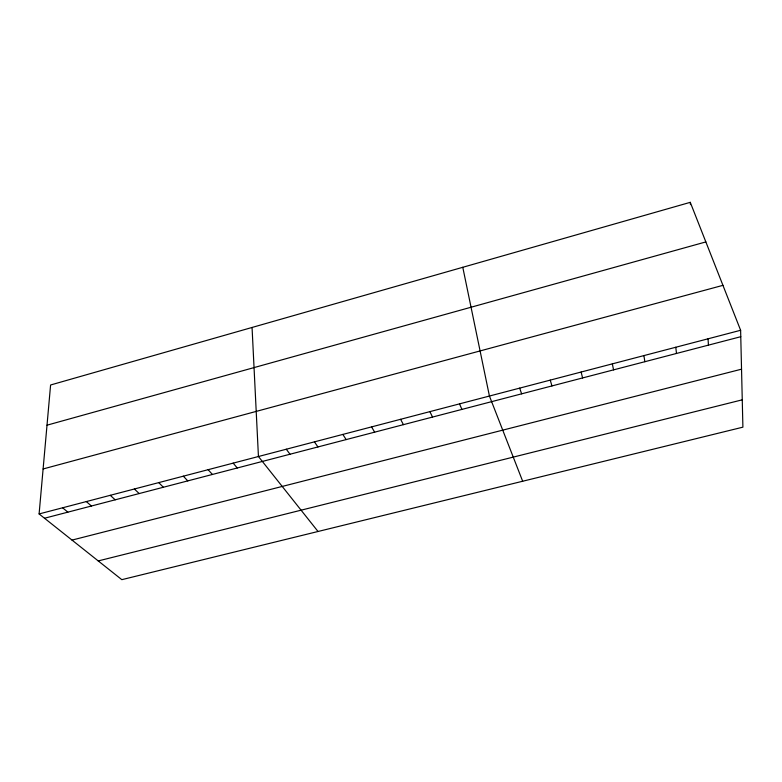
<?xml version="1.0" encoding="UTF-8"?>
<svg xmlns="http://www.w3.org/2000/svg" width="782" height="782" viewBox="0 0 782 782"><rect width="100%" height="100%" fill="white"/><g stroke="black" fill="none" stroke-linecap="round" stroke-linejoin="round"><path stroke-width="1.17" d="M39.1 513.94L50.595 384.988L690.271 202.333L740.622 330.278L742.9 427.168L121.826 579.667L39.1 513.94L740.622 330.278M47.018 425.183L705.853 241.921M43.108 468.965L722.939 285.342M44.515 518.241L740.779 336.7M72.022 540.098L741.541 369.182M98.229 560.929L742.255 399.827M62.609 507.782L67.858 512.151M86.323 501.575L91.426 506.013M110.242 495.309L115.189 499.815M134.387 488.994L139.167 493.559M158.746 482.611L163.36 487.254M183.33 476.179L187.778 480.891M208.139 469.689L212.411 474.469M233.173 463.13L237.269 467.988M318.03 531.496L258.441 456.512L252.058 327.463M286.29 449.22L290.005 454.234M314.423 441.859L317.942 446.952M342.848 434.421L346.152 439.592M371.567 426.904L374.656 432.163M400.57 419.308L403.453 424.655M429.885 411.635L432.534 417.07M459.503 403.874L461.927 409.406M522.669 481.243L489.434 396.044L462.778 267.288M519.668 388.126L521.633 393.845M550.235 380.12L551.955 385.937M581.124 372.037L582.59 377.95M612.345 363.865L613.557 369.876M643.899 355.605L644.857 361.714M675.785 347.247L676.489 353.464M690.271 202.333L690.447 204.61M708.033 338.811L708.453 345.136"/></g></svg>
